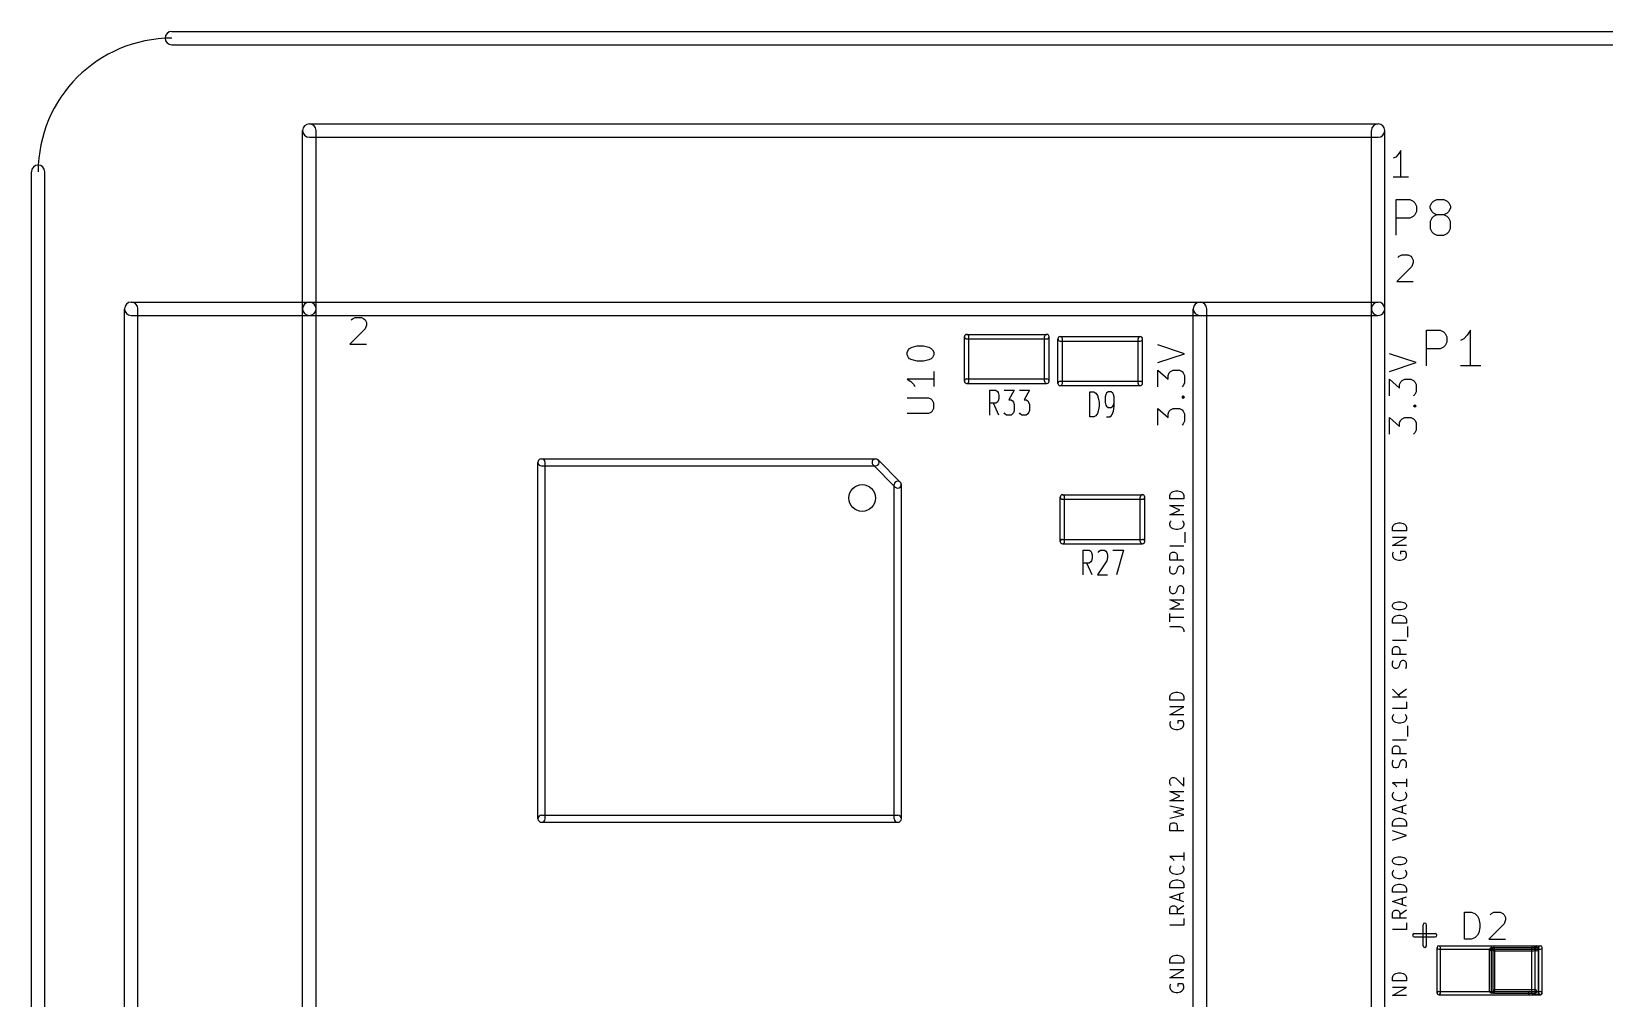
# Model space of a CAD drawing. Extents: x 32880 to 68030, y 23813 to 49782.
# Drawn here: x 32880 to 50542, y 38928 to 49782 of the extents above; entities that cross this region are included whole.
import ezdxf

# ---------------------------------------------------------------- set-up
doc = ezdxf.new("R2010")
doc.units = 0
doc.layers.add('BLACK', color=1, linetype='CONTINUOUS')

msp = doc.modelspace()

# ---------------------------------------------------------------- linework, layer by layer
at = {"layer": 'BLACK'}
for p, q in [((34455, 49782), (66455, 49782)), ((34455, 49632), (66455, 49632)), ((35925, 46670), (35925, 48670)), ((36000, 48745), (48000, 48745)), ((36000, 48595), (48000, 48595)), ((36075, 46670), (36075, 48670)), ((47925, 46670), (47925, 48670)), ((48075, 46670), (48075, 48670)), ((48225, 48402), (48197, 48373)), ((48254, 48445), (48225, 48402)), ((48254, 48145), (48254, 48445)), ((48197, 48373), (48168, 48359)), ((32880, 29207), (32880, 48207)), ((33030, 29207), (33030, 48207)), ((48340, 48145), (48168, 48145)), ((48202, 47496), (48202, 47896)), ((48202, 47896), (48355, 47896)), ((48355, 47896), (48393, 47877)), ((48393, 47877), (48412, 47858)), ((48602, 47858), (48621, 47877)), ((48621, 47877), (48659, 47896)), ((48659, 47896), (48736, 47896)), ((48736, 47896), (48774, 47877)), ((48774, 47877), (48793, 47858)), ((48393, 47706), (48355, 47687)), ((48412, 47725), (48393, 47706)), ((48412, 47858), (48431, 47820)), ((48431, 47763), (48412, 47725)), ((48431, 47820), (48431, 47763)), ((48583, 47820), (48602, 47858)), ((48583, 47801), (48583, 47820)), ((48602, 47763), (48583, 47801)), ((48621, 47744), (48602, 47763)), ((48621, 47706), (48602, 47687)), ((48659, 47725), (48621, 47744)), ((48659, 47725), (48621, 47706)), ((48736, 47725), (48659, 47725)), ((48774, 47744), (48736, 47725)), ((48774, 47706), (48736, 47725)), ((48793, 47763), (48774, 47744)), ((48793, 47687), (48774, 47706)), ((48793, 47858), (48812, 47820)), ((48812, 47801), (48793, 47763)), ((48812, 47820), (48812, 47801)), ((48355, 47687), (48202, 47687)), ((48602, 47687), (48583, 47648)), ((48583, 47648), (48583, 47572)), ((48583, 47572), (48602, 47534)), ((48602, 47534), (48621, 47515)), ((48621, 47515), (48659, 47496)), ((48736, 47496), (48774, 47515)), ((48774, 47515), (48793, 47534)), ((48812, 47648), (48793, 47687)), ((48793, 47534), (48812, 47572)), ((48812, 47572), (48812, 47648)), ((48659, 47496), (48736, 47496)), ((48223, 47246), (48237, 47260)), ((48237, 47260), (48266, 47275)), ((48266, 47275), (48337, 47275)), ((48337, 47275), (48366, 47260)), ((48366, 47260), (48380, 47246)), ((48380, 47246), (48395, 47217)), ((48395, 47189), (48380, 47146)), ((48395, 47217), (48395, 47189)), ((48380, 47146), (48209, 46975)), ((48209, 46975), (48395, 46975)), ((33925, 34670), (33925, 46670)), ((34000, 46745), (36000, 46745)), ((34075, 34670), (34075, 46670)), ((35925, 34670), (35925, 46670)), ((36000, 46745), (48000, 46745)), ((36075, 34670), (36075, 46670)), ((45925, 34670), (45925, 46670)), ((46000, 46745), (48000, 46745)), ((46075, 34670), (46075, 46670)), ((47925, 34670), (47925, 46670)), ((48075, 34670), (48075, 46670)), ((34000, 46595), (36000, 46595)), ((36000, 46595), (48000, 46595)), ((36470, 46544), (36484, 46558)), ((36484, 46558), (36513, 46573)), ((36513, 46573), (36584, 46573)), ((36584, 46573), (36613, 46558)), ((36613, 46558), (36627, 46544)), ((36627, 46544), (36642, 46515)), ((36642, 46487), (36627, 46444)), ((36642, 46515), (36642, 46487)), ((46000, 46595), (48000, 46595)), ((36627, 46444), (36456, 46273)), ((43355, 45857), (43355, 46357)), ((43380, 46382), (44280, 46382)), ((43380, 46332), (44280, 46332)), ((43405, 45857), (43405, 46357)), ((44255, 45857), (44255, 46357)), ((44305, 45857), (44305, 46357)), ((44405, 45832), (44405, 46332)), ((44430, 46357), (45330, 46357)), ((44430, 46307), (45330, 46307)), ((44455, 45832), (44455, 46332)), ((45305, 45832), (45305, 46332)), ((45355, 45832), (45355, 46332)), ((48542, 46029), (48542, 46429)), ((48542, 46429), (48695, 46429)), ((48695, 46429), (48733, 46410)), ((48733, 46410), (48752, 46391)), ((48752, 46391), (48771, 46353)), ((48771, 46296), (48752, 46258)), ((48771, 46353), (48771, 46296)), ((48961, 46334), (48923, 46315)), ((48999, 46372), (48961, 46334)), ((49037, 46429), (48999, 46372)), ((49037, 46029), (49037, 46429)), ((36456, 46273), (36642, 46273)), ((42712, 46181), (42726, 46209)), ((42712, 46152), (42712, 46181)), ((42726, 46124), (42712, 46152)), ((42726, 46209), (42740, 46223)), ((42740, 46109), (42726, 46124)), ((42740, 46223), (42768, 46238)), ((42768, 46095), (42740, 46109)), ((42768, 46238), (42825, 46252)), ((42825, 46252), (42897, 46252)), ((42897, 46252), (42954, 46238)), ((42954, 46238), (42982, 46223)), ((42982, 46109), (42954, 46095)), ((42982, 46223), (42996, 46209)), ((42996, 46124), (42982, 46109)), ((42996, 46209), (43011, 46181)), ((43011, 46152), (42996, 46124)), ((43011, 46181), (43011, 46152)), ((45826, 46165), (45526, 46265)), ((45526, 46065), (45826, 46165)), ((48426, 46065), (48126, 46165)), ((48695, 46220), (48542, 46220)), ((48733, 46239), (48695, 46220)), ((48752, 46258), (48733, 46239)), ((42825, 46081), (42768, 46095)), ((42897, 46081), (42825, 46081)), ((42954, 46095), (42897, 46081)), ((43011, 45967), (43011, 45796)), ((45526, 45793), (45526, 45979)), ((45526, 45979), (45641, 45879)), ((45641, 45921), (45655, 45950)), ((45655, 45950), (45669, 45964)), ((45669, 45964), (45698, 45979)), ((45698, 45979), (45769, 45979)), ((45769, 45979), (45798, 45964)), ((45798, 45964), (45812, 45950)), ((45812, 45950), (45826, 45921)), ((48126, 45965), (48426, 46065)), ((49152, 46029), (48923, 46029)), ((43011, 45881), (42712, 45881)), ((42712, 45881), (42754, 45853)), ((42754, 45853), (42783, 45824)), ((42783, 45824), (42797, 45796)), ((43380, 45882), (44280, 45882)), ((43380, 45832), (44280, 45832)), ((43639, 45476), (43639, 45756)), ((43639, 45756), (43707, 45756)), ((43707, 45756), (43725, 45742)), ((43802, 45756), (43913, 45756)), ((43913, 45756), (43853, 45649)), ((43973, 45756), (44084, 45756)), ((44084, 45756), (44024, 45649)), ((44430, 45857), (45330, 45857)), ((44430, 45807), (45330, 45807)), ((45641, 45879), (45641, 45921)), ((45812, 45807), (45798, 45793)), ((45826, 45836), (45812, 45807)), ((45826, 45921), (45826, 45836)), ((48126, 45693), (48126, 45879)), ((48126, 45879), (48241, 45779)), ((48241, 45821), (48255, 45850)), ((48241, 45779), (48241, 45821)), ((48255, 45850), (48269, 45864)), ((48269, 45864), (48298, 45879)), ((48298, 45879), (48369, 45879)), ((48369, 45879), (48398, 45864)), ((48398, 45864), (48412, 45850)), ((48412, 45850), (48426, 45821)), ((48426, 45821), (48426, 45736)), ((42954, 45668), (42712, 45668)), ((42982, 45654), (42954, 45668)), ((42996, 45640), (42982, 45654)), ((43011, 45611), (42996, 45640)), ((43011, 45554), (43011, 45611)), ((43707, 45609), (43639, 45609)), ((43742, 45476), (43682, 45609)), ((43725, 45622), (43707, 45609)), ((43725, 45742), (43733, 45729)), ((43733, 45636), (43725, 45622)), ((43733, 45729), (43742, 45702)), ((43742, 45662), (43733, 45636)), ((43742, 45702), (43742, 45662)), ((43853, 45649), (43879, 45649)), ((43879, 45649), (43896, 45636)), ((43896, 45636), (43905, 45622)), ((43905, 45622), (43913, 45596)), ((43913, 45596), (43913, 45529)), ((44024, 45649), (44050, 45649)), ((44050, 45649), (44067, 45636)), ((44067, 45636), (44076, 45622)), ((44076, 45622), (44084, 45596)), ((44084, 45596), (44084, 45529)), ((44764, 45456), (44764, 45736)), ((44764, 45736), (44807, 45736)), ((44807, 45736), (44832, 45722)), ((44832, 45722), (44850, 45696)), ((44850, 45696), (44858, 45669)), ((44858, 45669), (44867, 45616)), ((44867, 45576), (44858, 45522)), ((44867, 45616), (44867, 45576)), ((44944, 45709), (44935, 45682)), ((44935, 45682), (44935, 45616)), ((44935, 45616), (44944, 45589)), ((44952, 45722), (44944, 45709)), ((44944, 45589), (44952, 45576)), ((44970, 45736), (44952, 45722)), ((44952, 45576), (44970, 45562)), ((45004, 45736), (44970, 45736)), ((45021, 45722), (45004, 45736)), ((45004, 45562), (45021, 45576)), ((45030, 45709), (45021, 45722)), ((45021, 45576), (45030, 45589)), ((45038, 45682), (45030, 45709)), ((45030, 45589), (45038, 45616)), ((45030, 45522), (45038, 45576)), ((45038, 45576), (45038, 45682)), ((45798, 45678), (45812, 45693)), ((45812, 45664), (45798, 45678)), ((45798, 45678), (45826, 45678)), ((45812, 45693), (45826, 45678)), ((45826, 45678), (45812, 45664)), ((48412, 45707), (48398, 45693)), ((48398, 45578), (48412, 45593)), ((48412, 45564), (48398, 45578)), ((48398, 45578), (48426, 45578)), ((48426, 45736), (48412, 45707)), ((48412, 45593), (48426, 45578)), ((48426, 45578), (48412, 45564)), ((42712, 45497), (42954, 45497)), ((42954, 45497), (42982, 45511)), ((42982, 45511), (42996, 45526)), ((42996, 45526), (43011, 45554)), ((43810, 45489), (43802, 45502)), ((43827, 45476), (43810, 45489)), ((43879, 45476), (43827, 45476)), ((43896, 45489), (43879, 45476)), ((43905, 45502), (43896, 45489)), ((43913, 45529), (43905, 45502)), ((43981, 45489), (43973, 45502)), ((43998, 45476), (43981, 45489)), ((44050, 45476), (43998, 45476)), ((44067, 45489), (44050, 45476)), ((44076, 45502), (44067, 45489)), ((44084, 45529), (44076, 45502)), ((44807, 45456), (44764, 45456)), ((44832, 45469), (44807, 45456)), ((44850, 45496), (44832, 45469)), ((44858, 45522), (44850, 45496)), ((44952, 45456), (44987, 45456)), ((44970, 45562), (45004, 45562)), ((44987, 45456), (45004, 45469)), ((45004, 45469), (45012, 45482)), ((45012, 45482), (45030, 45522)), ((45526, 45364), (45526, 45550)), ((45526, 45550), (45641, 45450)), ((45641, 45492), (45655, 45521)), ((45641, 45450), (45641, 45492)), ((45655, 45521), (45669, 45535)), ((45669, 45535), (45698, 45550)), ((45698, 45550), (45769, 45550)), ((45769, 45550), (45798, 45535)), ((45798, 45535), (45812, 45521)), ((45812, 45521), (45826, 45492)), ((45826, 45407), (45812, 45378)), ((45826, 45492), (45826, 45407)), ((48126, 45264), (48126, 45450)), ((48126, 45450), (48241, 45350)), ((48241, 45392), (48255, 45421)), ((48241, 45350), (48241, 45392)), ((48255, 45421), (48269, 45435)), ((48269, 45435), (48298, 45450)), ((48298, 45450), (48369, 45450)), ((48369, 45450), (48398, 45435)), ((48398, 45435), (48412, 45421)), ((48412, 45421), (48426, 45392)), ((48426, 45392), (48426, 45307)), ((45812, 45378), (45798, 45364)), ((48412, 45278), (48398, 45264)), ((48426, 45307), (48412, 45278)), ((38567, 40946), (38567, 44946)), ((38607, 44986), (42357, 44986)), ((38607, 44906), (42357, 44906)), ((38647, 40946), (38647, 44946)), ((42578, 44668), (42329, 44917)), ((42635, 44725), (42386, 44974)), ((42567, 40946), (42567, 44696)), ((42647, 40946), (42647, 44696)), ((44430, 44057), (44430, 44557)), ((44455, 44582), (45355, 44582)), ((44455, 44532), (45355, 44532)), ((44480, 44057), (44480, 44557)), ((45330, 44057), (45330, 44557)), ((45380, 44057), (45380, 44557)), ((45661, 44573), (45669, 44595)), ((45661, 44535), (45661, 44573)), ((45818, 44535), (45661, 44535)), ((45669, 44595), (45683, 44610)), ((45683, 44610), (45698, 44618)), ((45698, 44618), (45728, 44625)), ((45728, 44625), (45751, 44625)), ((45751, 44625), (45781, 44618)), ((45781, 44618), (45796, 44610)), ((45796, 44610), (45811, 44595)), ((45811, 44595), (45818, 44573)), ((45818, 44573), (45818, 44535)), ((45773, 44409), (45661, 44461)), ((45661, 44461), (45818, 44461)), ((45661, 44356), (45773, 44409)), ((45818, 44356), (45661, 44356)), ((45661, 44259), (45669, 44282)), ((45661, 44244), (45661, 44259)), ((45669, 44222), (45661, 44244)), ((45669, 44282), (45676, 44289)), ((45683, 44207), (45669, 44222)), ((45698, 44199), (45683, 44207)), ((45728, 44192), (45698, 44199)), ((45751, 44192), (45728, 44192)), ((45781, 44199), (45751, 44192)), ((45796, 44207), (45781, 44199)), ((45811, 44222), (45796, 44207)), ((45803, 44289), (45811, 44282)), ((45811, 44282), (45818, 44259)), ((45818, 44244), (45811, 44222)), ((45818, 44259), (45818, 44244)), ((45833, 44042), (45833, 44162)), ((48161, 44214), (48169, 44236)), ((48161, 44176), (48161, 44214)), ((48318, 44176), (48161, 44176)), ((48169, 44236), (48183, 44251)), ((48183, 44251), (48198, 44259)), ((48198, 44259), (48228, 44266)), ((48228, 44266), (48251, 44266)), ((48251, 44266), (48281, 44259)), ((48281, 44259), (48296, 44251)), ((48296, 44251), (48311, 44236)), ((48311, 44236), (48318, 44214)), ((48318, 44214), (48318, 44176)), ((44455, 44082), (45355, 44082)), ((44455, 44032), (45355, 44032)), ((45818, 44004), (45661, 44004)), ((48161, 44012), (48318, 44102)), ((48318, 44102), (48161, 44102)), ((48318, 44012), (48161, 44012)), ((44687, 43682), (44687, 43962)), ((44687, 43962), (44755, 43962)), ((44755, 43815), (44687, 43815)), ((44790, 43682), (44730, 43815)), ((44755, 43962), (44773, 43948)), ((44773, 43828), (44755, 43815)), ((44773, 43948), (44781, 43935)), ((44781, 43842), (44773, 43828)), ((44781, 43935), (44790, 43908)), ((44790, 43868), (44781, 43842)), ((44790, 43908), (44790, 43868)), ((44953, 43842), (44850, 43682)), ((44858, 43935), (44867, 43948)), ((44867, 43948), (44884, 43962)), ((44884, 43962), (44927, 43962)), ((44927, 43962), (44944, 43948)), ((44944, 43948), (44953, 43935)), ((44953, 43935), (44961, 43908)), ((44961, 43882), (44953, 43842)), ((44961, 43908), (44961, 43882)), ((45021, 43962), (45141, 43962)), ((45141, 43962), (45064, 43682)), ((45661, 43907), (45669, 43922)), ((45661, 43847), (45661, 43907)), ((45818, 43847), (45661, 43847)), ((45669, 43922), (45676, 43930)), ((45676, 43930), (45691, 43937)), ((45691, 43937), (45713, 43937)), ((45713, 43937), (45728, 43930)), ((45728, 43930), (45736, 43922)), ((45736, 43922), (45743, 43907)), ((45743, 43907), (45743, 43847)), ((48169, 43938), (48161, 43923)), ((48161, 43923), (48161, 43900)), ((48161, 43900), (48169, 43878)), ((48169, 43878), (48183, 43863)), ((48183, 43863), (48198, 43855)), ((48198, 43855), (48228, 43848)), ((48228, 43848), (48251, 43848)), ((48303, 43945), (48251, 43945)), ((48251, 43945), (48251, 43915)), ((48251, 43848), (48281, 43855)), ((48281, 43855), (48296, 43863)), ((48296, 43863), (48311, 43878)), ((48311, 43938), (48303, 43945)), ((48318, 43915), (48311, 43938)), ((48311, 43878), (48318, 43900)), ((48318, 43900), (48318, 43915)), ((44850, 43682), (44961, 43682)), ((45661, 43757), (45669, 43780)), ((45661, 43720), (45661, 43757)), ((45669, 43705), (45661, 43720)), ((45676, 43697), (45669, 43705)), ((45691, 43690), (45676, 43697)), ((45706, 43690), (45691, 43690)), ((45721, 43697), (45706, 43690)), ((45728, 43705), (45721, 43697)), ((45736, 43720), (45728, 43705)), ((45743, 43750), (45736, 43720)), ((45751, 43765), (45743, 43750)), ((45758, 43772), (45751, 43765)), ((45773, 43780), (45758, 43772)), ((45788, 43780), (45773, 43780)), ((45803, 43772), (45788, 43780)), ((45811, 43765), (45803, 43772)), ((45818, 43750), (45811, 43765)), ((45811, 43690), (45818, 43712)), ((45818, 43712), (45818, 43750)), ((45661, 43539), (45669, 43562)), ((45661, 43502), (45661, 43539)), ((45669, 43487), (45661, 43502)), ((45676, 43479), (45669, 43487)), ((45691, 43472), (45676, 43479)), ((45706, 43472), (45691, 43472)), ((45721, 43479), (45706, 43472)), ((45728, 43487), (45721, 43479)), ((45736, 43502), (45728, 43487)), ((45743, 43532), (45736, 43502)), ((45751, 43547), (45743, 43532)), ((45758, 43554), (45751, 43547)), ((45773, 43562), (45758, 43554)), ((45788, 43562), (45773, 43562)), ((45803, 43554), (45788, 43562)), ((45811, 43547), (45803, 43554)), ((45818, 43532), (45811, 43547)), ((45811, 43472), (45818, 43494)), ((45818, 43494), (45818, 43532)), ((45773, 43353), (45661, 43405)), ((45661, 43405), (45818, 43405)), ((45661, 43300), (45773, 43353)), ((45818, 43300), (45661, 43300)), ((48161, 43344), (48169, 43359)), ((48161, 43329), (48161, 43344)), ((48169, 43314), (48161, 43329)), ((48169, 43359), (48176, 43367)), ((48176, 43307), (48169, 43314)), ((48176, 43367), (48191, 43374)), ((48191, 43299), (48176, 43307)), ((48191, 43374), (48221, 43382)), ((48221, 43292), (48191, 43299)), ((48221, 43382), (48258, 43382)), ((48258, 43292), (48221, 43292)), ((48258, 43382), (48288, 43374)), ((48288, 43299), (48258, 43292)), ((48288, 43374), (48303, 43367)), ((48303, 43307), (48288, 43299)), ((48303, 43367), (48311, 43359)), ((48311, 43314), (48303, 43307)), ((48311, 43359), (48318, 43344)), ((48318, 43329), (48311, 43314)), ((48318, 43344), (48318, 43329)), ((45661, 43158), (45661, 43248)), ((45818, 43203), (45661, 43203)), ((45661, 43105), (45773, 43105)), ((45773, 43105), (45796, 43098)), ((45796, 43098), (45811, 43083)), ((48161, 43180), (48169, 43202)), ((48161, 43142), (48161, 43180)), ((48318, 43142), (48161, 43142)), ((48169, 43202), (48183, 43217)), ((48183, 43217), (48198, 43225)), ((48198, 43225), (48228, 43232)), ((48228, 43232), (48251, 43232)), ((48251, 43232), (48281, 43225)), ((48281, 43225), (48296, 43217)), ((48296, 43217), (48311, 43202)), ((48311, 43202), (48318, 43180)), ((48318, 43180), (48318, 43142)), ((48333, 42985), (48333, 43105)), ((45811, 43083), (45818, 43060)), ((45818, 43060), (45818, 43045)), ((48318, 42947), (48161, 42947)), ((48161, 42850), (48169, 42865)), ((48161, 42790), (48161, 42850)), ((48318, 42790), (48161, 42790)), ((48169, 42865), (48176, 42873)), ((48176, 42873), (48191, 42880)), ((48191, 42880), (48213, 42880)), ((48213, 42880), (48228, 42873)), ((48228, 42873), (48236, 42865)), ((48236, 42865), (48243, 42850)), ((48243, 42850), (48243, 42790)), ((48161, 42700), (48169, 42723)), ((48161, 42663), (48161, 42700)), ((48169, 42648), (48161, 42663)), ((48176, 42640), (48169, 42648)), ((48191, 42633), (48176, 42640)), ((48206, 42633), (48191, 42633)), ((48221, 42640), (48206, 42633)), ((48228, 42648), (48221, 42640)), ((48236, 42663), (48228, 42648)), ((48243, 42693), (48236, 42663)), ((48251, 42708), (48243, 42693)), ((48258, 42715), (48251, 42708)), ((48273, 42723), (48258, 42715)), ((48288, 42723), (48273, 42723)), ((48303, 42715), (48288, 42723)), ((48311, 42708), (48303, 42715)), ((48318, 42693), (48311, 42708)), ((48311, 42633), (48318, 42655)), ((48318, 42655), (48318, 42693)), ((48161, 42399), (48251, 42309)), ((48318, 42399), (48228, 42332)), ((45661, 42314), (45669, 42336)), ((45661, 42276), (45661, 42314)), ((45818, 42276), (45661, 42276)), ((45669, 42336), (45683, 42351)), ((45683, 42351), (45698, 42359)), ((45698, 42359), (45728, 42366)), ((45728, 42366), (45751, 42366)), ((45751, 42366), (45781, 42359)), ((45781, 42359), (45796, 42351)), ((45796, 42351), (45811, 42336)), ((45811, 42336), (45818, 42314)), ((45818, 42314), (45818, 42276)), ((48318, 42309), (48161, 42309)), ((48318, 42257), (48318, 42182)), ((45661, 42112), (45818, 42202)), ((45818, 42202), (45661, 42202)), ((45818, 42112), (45661, 42112)), ((45669, 42038), (45661, 42023)), ((45803, 42045), (45751, 42045)), ((45751, 42045), (45751, 42015)), ((45811, 42038), (45803, 42045)), ((45818, 42015), (45811, 42038)), ((48318, 42182), (48161, 42182)), ((48161, 42085), (48169, 42108)), ((48161, 42070), (48161, 42085)), ((48169, 42048), (48161, 42070)), ((48169, 42108), (48176, 42115)), ((48183, 42033), (48169, 42048)), ((48311, 42048), (48296, 42033)), ((48303, 42115), (48311, 42108)), ((48311, 42108), (48318, 42085)), ((48318, 42070), (48311, 42048)), ((48318, 42085), (48318, 42070)), ((45661, 42023), (45661, 42000)), ((45661, 42000), (45669, 41978)), ((45669, 41978), (45683, 41963)), ((45683, 41963), (45698, 41955)), ((45698, 41955), (45728, 41948)), ((45728, 41948), (45751, 41948)), ((45751, 41948), (45781, 41955)), ((45781, 41955), (45796, 41963)), ((45796, 41963), (45811, 41978)), ((45811, 41978), (45818, 42000)), ((45818, 42000), (45818, 42015)), ((48198, 42025), (48183, 42033)), ((48228, 42018), (48198, 42025)), ((48251, 42018), (48228, 42018)), ((48281, 42025), (48251, 42018)), ((48296, 42033), (48281, 42025)), ((48333, 41868), (48333, 41988)), ((48318, 41830), (48161, 41830)), ((48161, 41733), (48169, 41748)), ((48161, 41673), (48161, 41733)), ((48169, 41748), (48176, 41756)), ((48176, 41756), (48191, 41763)), ((48191, 41763), (48213, 41763)), ((48213, 41763), (48228, 41756)), ((48228, 41756), (48236, 41748)), ((48236, 41748), (48243, 41733)), ((48243, 41733), (48243, 41673)), ((48318, 41673), (48161, 41673)), ((48161, 41583), (48169, 41606)), ((48161, 41546), (48161, 41583)), ((48169, 41531), (48161, 41546)), ((48176, 41523), (48169, 41531)), ((48191, 41516), (48176, 41523)), ((48206, 41516), (48191, 41516)), ((48221, 41523), (48206, 41516)), ((48228, 41531), (48221, 41523)), ((48236, 41546), (48228, 41531)), ((48243, 41576), (48236, 41546)), ((48251, 41591), (48243, 41576)), ((48258, 41598), (48251, 41591)), ((48273, 41606), (48258, 41598)), ((48288, 41606), (48273, 41606)), ((48303, 41598), (48288, 41606)), ((48311, 41591), (48303, 41598)), ((48318, 41576), (48311, 41591)), ((48311, 41516), (48318, 41538)), ((48318, 41538), (48318, 41576)), ((45661, 41380), (45669, 41395)), ((45661, 41342), (45661, 41380)), ((45669, 41327), (45661, 41342)), ((45669, 41395), (45676, 41402)), ((45676, 41402), (45691, 41410)), ((45691, 41410), (45706, 41410)), ((45706, 41410), (45728, 41402)), ((45728, 41402), (45818, 41312)), ((45818, 41312), (45818, 41410)), ((48318, 41349), (48161, 41349)), ((48161, 41349), (48183, 41334)), ((48183, 41334), (48198, 41319)), ((48318, 41394), (48318, 41304)), ((45773, 41201), (45661, 41253)), ((45661, 41253), (45818, 41253)), ((45661, 41148), (45773, 41201)), ((45676, 41320), (45669, 41327)), ((48161, 41214), (48169, 41237)), ((48161, 41199), (48161, 41214)), ((48169, 41177), (48161, 41199)), ((48169, 41237), (48176, 41244)), ((48183, 41162), (48169, 41177)), ((48198, 41154), (48183, 41162)), ((48198, 41319), (48206, 41304)), ((48228, 41147), (48198, 41154)), ((48281, 41154), (48251, 41147)), ((48296, 41162), (48281, 41154)), ((48311, 41177), (48296, 41162)), ((48303, 41244), (48311, 41237)), ((48311, 41237), (48318, 41214)), ((48318, 41199), (48311, 41177)), ((48318, 41214), (48318, 41199)), ((38607, 40986), (42607, 40986)), ((45818, 41148), (45661, 41148)), ((45818, 41052), (45661, 41089)), ((45661, 40954), (45818, 40992)), ((45706, 41022), (45818, 41052)), ((45818, 40992), (45706, 41022)), ((48161, 41049), (48318, 41102)), ((48318, 40997), (48161, 41049)), ((48251, 41147), (48228, 41147)), ((48273, 41012), (48273, 41087)), ((38607, 40906), (42607, 40906)), ((45661, 40872), (45669, 40887)), ((45661, 40812), (45661, 40872)), ((45818, 40812), (45661, 40812)), ((45669, 40887), (45676, 40895)), ((45676, 40895), (45691, 40902)), ((45691, 40902), (45713, 40902)), ((45713, 40902), (45728, 40895)), ((45728, 40895), (45736, 40887)), ((45736, 40887), (45743, 40872)), ((45743, 40872), (45743, 40812)), ((48161, 40900), (48169, 40922)), ((48161, 40862), (48161, 40900)), ((48318, 40862), (48161, 40862)), ((48318, 40757), (48161, 40810)), ((48169, 40922), (48183, 40937)), ((48183, 40937), (48198, 40945)), ((48198, 40945), (48228, 40952)), ((48228, 40952), (48251, 40952)), ((48251, 40952), (48281, 40945)), ((48281, 40945), (48296, 40937)), ((48296, 40937), (48311, 40922)), ((48311, 40922), (48318, 40900)), ((48318, 40900), (48318, 40862)), ((48161, 40705), (48318, 40757)), ((45818, 40524), (45661, 40524)), ((45661, 40524), (45683, 40509)), ((45683, 40509), (45698, 40494)), ((45698, 40494), (45706, 40479)), ((45818, 40569), (45818, 40479)), ((48161, 40481), (48169, 40496)), ((48161, 40466), (48161, 40481)), ((48169, 40451), (48161, 40466)), ((48169, 40496), (48176, 40504)), ((48176, 40444), (48169, 40451)), ((48176, 40504), (48191, 40511)), ((48191, 40511), (48221, 40519)), ((48221, 40519), (48258, 40519)), ((48258, 40519), (48288, 40511)), ((48288, 40511), (48303, 40504)), ((48303, 40504), (48311, 40496)), ((48311, 40451), (48303, 40444)), ((48311, 40496), (48318, 40481)), ((48318, 40466), (48311, 40451)), ((48318, 40481), (48318, 40466)), ((45661, 40389), (45669, 40412)), ((45661, 40374), (45661, 40389)), ((45669, 40352), (45661, 40374)), ((45669, 40412), (45676, 40419)), ((45683, 40337), (45669, 40352)), ((45698, 40329), (45683, 40337)), ((45728, 40322), (45698, 40329)), ((45751, 40322), (45728, 40322)), ((45781, 40329), (45751, 40322)), ((45796, 40337), (45781, 40329)), ((45811, 40352), (45796, 40337)), ((45803, 40419), (45811, 40412)), ((45811, 40412), (45818, 40389)), ((45818, 40374), (45811, 40352)), ((45818, 40389), (45818, 40374)), ((48161, 40339), (48169, 40362)), ((48161, 40324), (48161, 40339)), ((48169, 40302), (48161, 40324)), ((48169, 40362), (48176, 40369)), ((48183, 40287), (48169, 40302)), ((48191, 40436), (48176, 40444)), ((48198, 40279), (48183, 40287)), ((48221, 40429), (48191, 40436)), ((48228, 40272), (48198, 40279)), ((48258, 40429), (48221, 40429)), ((48251, 40272), (48228, 40272)), ((48281, 40279), (48251, 40272)), ((48288, 40436), (48258, 40429)), ((48296, 40287), (48281, 40279)), ((48303, 40444), (48288, 40436)), ((48311, 40302), (48296, 40287)), ((48303, 40369), (48311, 40362)), ((48311, 40362), (48318, 40339)), ((48318, 40324), (48311, 40302)), ((48318, 40339), (48318, 40324)), ((45661, 40210), (45669, 40232)), ((45661, 40172), (45661, 40210)), ((45818, 40172), (45661, 40172)), ((45661, 40067), (45818, 40120)), ((45669, 40232), (45683, 40247)), ((45683, 40247), (45698, 40255)), ((45698, 40255), (45728, 40262)), ((45728, 40262), (45751, 40262)), ((45751, 40262), (45781, 40255)), ((45773, 40030), (45773, 40105)), ((45781, 40255), (45796, 40247)), ((45796, 40247), (45811, 40232)), ((45811, 40232), (45818, 40210)), ((45818, 40210), (45818, 40172)), ((48161, 40160), (48169, 40182)), ((48161, 40122), (48161, 40160)), ((48318, 40122), (48161, 40122)), ((48169, 40182), (48183, 40197)), ((48183, 40197), (48198, 40205)), ((48198, 40205), (48228, 40212)), ((48228, 40212), (48251, 40212)), ((48251, 40212), (48281, 40205)), ((48281, 40205), (48296, 40197)), ((48296, 40197), (48311, 40182)), ((48311, 40182), (48318, 40160)), ((48318, 40160), (48318, 40122)), ((45818, 40015), (45661, 40067)), ((45661, 39940), (45669, 39955)), ((45661, 39880), (45661, 39940)), ((45669, 39955), (45676, 39963)), ((45676, 39963), (45691, 39970)), ((45691, 39970), (45713, 39970)), ((45713, 39970), (45728, 39963)), ((45728, 39963), (45736, 39955)), ((45736, 39955), (45743, 39940)), ((45818, 39970), (45743, 39918)), ((45743, 39940), (45743, 39880)), ((48161, 40017), (48318, 40070)), ((48318, 39965), (48161, 40017)), ((48176, 39913), (48191, 39920)), ((48191, 39920), (48213, 39920)), ((48213, 39920), (48228, 39913)), ((48318, 39920), (48243, 39868)), ((48273, 39980), (48273, 40055)), ((45818, 39880), (45661, 39880)), ((45818, 39753), (45661, 39753)), ((45818, 39828), (45818, 39753)), ((48161, 39890), (48169, 39905)), ((48161, 39830), (48161, 39890)), ((48318, 39830), (48161, 39830)), ((48169, 39905), (48176, 39913)), ((48228, 39913), (48236, 39905)), ((48236, 39905), (48243, 39890)), ((48243, 39890), (48243, 39830)), ((48318, 39778), (48318, 39703)), ((48504, 39521), (48504, 39757)), ((48542, 39521), (48542, 39757)), ((48971, 39596), (48971, 39896)), ((48971, 39896), (49043, 39896)), ((49043, 39896), (49086, 39881)), ((49086, 39881), (49114, 39853)), ((49114, 39853), (49129, 39824)), ((49129, 39824), (49143, 39767)), ((49143, 39767), (49143, 39724)), ((49414, 39767), (49243, 39596)), ((49257, 39867), (49271, 39881)), ((49271, 39881), (49300, 39896)), ((49300, 39896), (49371, 39896)), ((49371, 39896), (49400, 39881)), ((49400, 39881), (49414, 39867)), ((49414, 39867), (49429, 39838)), ((49429, 39810), (49414, 39767)), ((49429, 39838), (49429, 39810)), ((48318, 39703), (48161, 39703)), ((48405, 39658), (48641, 39658)), ((48405, 39620), (48641, 39620)), ((49043, 39596), (48971, 39596)), ((49086, 39610), (49043, 39596)), ((49114, 39638), (49086, 39610)), ((49129, 39667), (49114, 39638)), ((49143, 39724), (49129, 39667)), ((49243, 39596), (49429, 39596)), ((45669, 39386), (45683, 39401)), ((45683, 39401), (45698, 39409)), ((45698, 39409), (45728, 39416)), ((45728, 39416), (45751, 39416)), ((45751, 39416), (45781, 39409)), ((45781, 39409), (45796, 39401)), ((45796, 39401), (45811, 39386)), ((48662, 38989), (48662, 39501)), ((48681, 39520), (49783, 39520)), ((48681, 39482), (49783, 39482)), ((48700, 38989), (48700, 39501)), ((49252, 39009), (49252, 39481)), ((49252, 39010), (49252, 39462)), ((49272, 39009), (49272, 39481)), ((49290, 39009), (49290, 39481)), ((49290, 39010), (49290, 39462)), ((49310, 39009), (49310, 39481)), ((49311, 39500), (49743, 39500)), ((49311, 39462), (49743, 39462)), ((49725, 38989), (49725, 39501)), ((49763, 38989), (49763, 39501)), ((49764, 39481), (49764, 39501)), ((49764, 38989), (49764, 39481)), ((49783, 39520), (49823, 39520)), ((49783, 39482), (49823, 39482)), ((49802, 39481), (49802, 39501)), ((49802, 38989), (49802, 39481)), ((49804, 38989), (49804, 39501)), ((49842, 38989), (49842, 39501)), ((45661, 39364), (45669, 39386)), ((45661, 39326), (45661, 39364)), ((45818, 39326), (45661, 39326)), ((45661, 39162), (45818, 39252)), ((45818, 39252), (45661, 39252)), ((45811, 39386), (45818, 39364)), ((45818, 39364), (45818, 39326)), ((48198, 39209), (48228, 39216)), ((48228, 39216), (48251, 39216)), ((48251, 39216), (48281, 39209)), ((45818, 39162), (45661, 39162)), ((45669, 39088), (45661, 39073)), ((45661, 39073), (45661, 39050)), ((45661, 39050), (45669, 39028)), ((45803, 39095), (45751, 39095)), ((45751, 39095), (45751, 39065)), ((45811, 39088), (45803, 39095)), ((45818, 39065), (45811, 39088)), ((45811, 39028), (45818, 39050)), ((45818, 39050), (45818, 39065)), ((48161, 39164), (48169, 39186)), ((48161, 39126), (48161, 39164)), ((48318, 39126), (48161, 39126)), ((48161, 38962), (48318, 39052)), ((48318, 39052), (48161, 39052)), ((48169, 39186), (48183, 39201)), ((48183, 39201), (48198, 39209)), ((48281, 39209), (48296, 39201)), ((48296, 39201), (48311, 39186)), ((48311, 39186), (48318, 39164)), ((48318, 39164), (48318, 39126)), ((45669, 39028), (45683, 39013)), ((45683, 39013), (45698, 39005)), ((45698, 39005), (45728, 38998)), ((45728, 38998), (45751, 38998)), ((45751, 38998), (45781, 39005)), ((45781, 39005), (45796, 39013)), ((45796, 39013), (45811, 39028)), ((48318, 38962), (48161, 38962)), ((48681, 39008), (49783, 39008)), ((48681, 38970), (49783, 38970)), ((49311, 39028), (49763, 39028)), ((49311, 38990), (49763, 38990)), ((49704, 39008), (49822, 39008)), ((49704, 38970), (49822, 38970))]:
    msp.add_line(p, q, dxfattribs=at)
msp.add_circle((42207, 44546), 150, dxfattribs=at)
for centre, radius, start, end in [((34455, 48207), 1500, 90, 180), ((34455, 49707), 75, 90, 270), ((36000, 48670), 75, 90, 270), ((36000, 48670), 75, 360, 540), ((48000, 48670), 75, 360, 540), ((48000, 48670), 75, 270, 450), ((32955, 48207), 75, 360, 540), ((34000, 46670), 75, 90, 270), ((34000, 46670), 75, 360, 540), ((36000, 46670), 75, 360, 540), ((36000, 46670), 75, 90, 270), ((36000, 46670), 75, 180, 360), ((36000, 46670), 75, 270, 450), ((46000, 46670), 75, 90, 270), ((46000, 46670), 75, 360, 540), ((48000, 46670), 75, 360, 540), ((48000, 46670), 75, 180, 360), ((48000, 46670), 75, 270, 450), ((48000, 46670), 75, 270, 450), ((43380, 46357), 25, 90, 270), ((43380, 46357), 25, 360, 540), ((44280, 46357), 25, 360, 540), ((44280, 46357), 25, 270, 450), ((44430, 46332), 25, 360, 540), ((44430, 46332), 25, 90, 270), ((45330, 46332), 25, 360, 540), ((45330, 46332), 25, 270, 450), ((43380, 45857), 25, 90, 270), ((43380, 45857), 25, 180, 360), ((44280, 45857), 25, 180, 360), ((44280, 45857), 25, 270, 450), ((44430, 45832), 25, 90, 270), ((44430, 45832), 25, 180, 360), ((45330, 45832), 25, 180, 360), ((45330, 45832), 25, 270, 450), ((38607, 44946), 40, 90, 270), ((38607, 44946), 40, 360, 540), ((42358, 44945), 40, 405, 585), ((42357, 44946), 40, 270, 450), ((42607, 44696), 40, 360, 540), ((42606, 44697), 40, 225, 405), ((44455, 44557), 25, 90, 270), ((44455, 44557), 25, 360, 540), ((45355, 44557), 25, 360, 540), ((45355, 44557), 25, 270, 450), ((44455, 44057), 25, 90, 270), ((44455, 44057), 25, 180, 360), ((45355, 44057), 25, 180, 360), ((45355, 44057), 25, 270, 450), ((38607, 40946), 40, 90, 270), ((42607, 40946), 40, 270, 450), ((38607, 40946), 40, 180, 360), ((42607, 40946), 40, 180, 360), ((48523, 39757), 19, 360, 540), ((48405, 39639), 19, 90, 270), ((48641, 39639), 19, 270, 450), ((48523, 39521), 19, 180, 360), ((48681, 39501), 19, 90, 270), ((48681, 39501), 19, 360, 540), ((49271, 39481), 19, 360, 540), ((49271, 39462), 19, 360, 540), ((49291, 39481), 19, 360, 540), ((49311, 39481), 19, 90, 270), ((49744, 39501), 19, 360, 540), ((49743, 39481), 19, 270, 450), ((49783, 39501), 19, 90, 270), ((49783, 39501), 19, 360, 540), ((49783, 39481), 19, 360, 540), ((49783, 39481), 19, 180, 360), ((49783, 39501), 19, 270, 450), ((49823, 39501), 19, 360, 540), ((49823, 39501), 19, 270, 450), ((48681, 38989), 19, 90, 270), ((48681, 38989), 19, 180, 360), ((49271, 39010), 19, 180, 360), ((49271, 39009), 19, 180, 360), ((49291, 39009), 19, 180, 360), ((49311, 39009), 19, 90, 270), ((49704, 38989), 19, 90, 270), ((49744, 38989), 19, 180, 360), ((49763, 39009), 19, 270, 450), ((49783, 38989), 19, 180, 360), ((49783, 38989), 19, 270, 450), ((49823, 38989), 19, 180, 360), ((49822, 38989), 19, 270, 450)]:
    msp.add_arc(centre, radius, start, end, dxfattribs=at)

doc.saveas('drawing.dxf')
